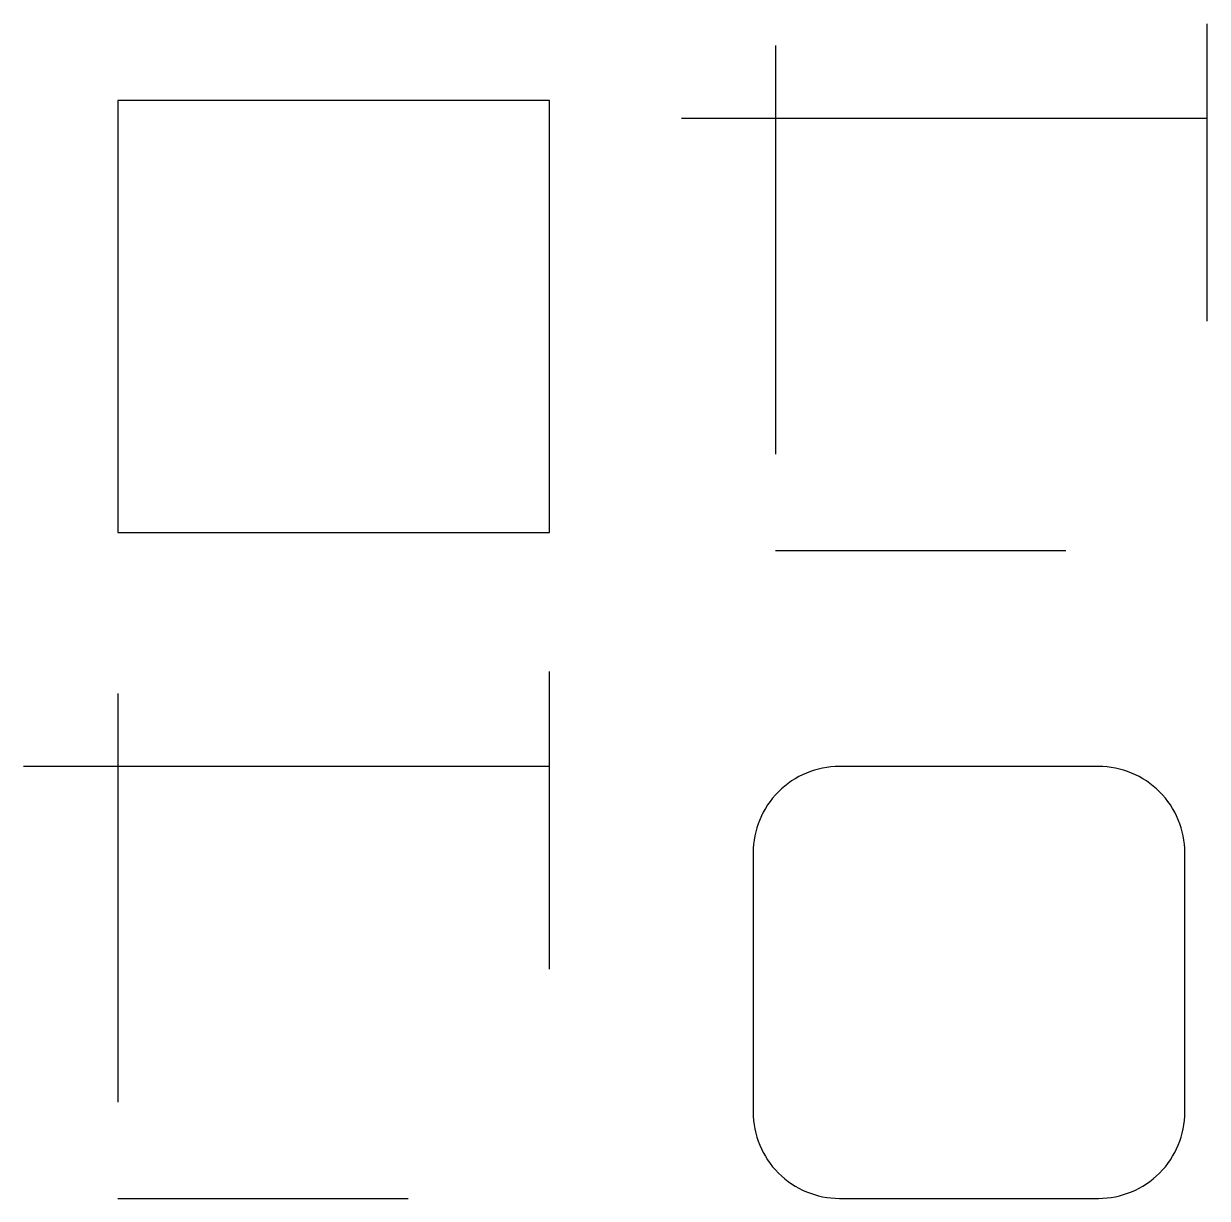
# Model space of a CAD drawing. Header units: inches. Extents: x 46.8 to 74.2, y 45.2 to 72.4.
import ezdxf

# ---------------------------------------------------------------- set-up
doc = ezdxf.new("R2010")
doc.units = ezdxf.units.IN
doc.header["$MEASUREMENT"] = 0

msp = doc.modelspace()

# ---------------------------------------------------------------- linework, layer by layer
for p, q in [((74.166, 65.525), (74.166, 72.411)), ((64.166, 71.907), (64.166, 62.446)), ((74.166, 70.217), (61.987, 70.217)), ((64.166, 60.217), (70.891, 60.217)), ((58.934, 50.522), (58.934, 57.408)), ((48.934, 56.904), (48.934, 47.443)), ((58.934, 55.213), (46.754, 55.213)), ((48.934, 45.213), (55.658, 45.213))]:
    msp.add_line(p, q)
msp.add_lwpolyline([(48.934, 60.631), (58.934, 60.631), (58.934, 70.631), (48.934, 70.631)], close=True)
msp.add_lwpolyline([(65.647, 45.213), (71.647, 45.213, 0.414214), (73.647, 47.213), (73.647, 53.213, 0.414214), (71.647, 55.213), (65.647, 55.213, 0.414214), (63.647, 53.213), (63.647, 47.213, 0.414214)], format="xyb", close=True)

doc.saveas('drawing.dxf')
